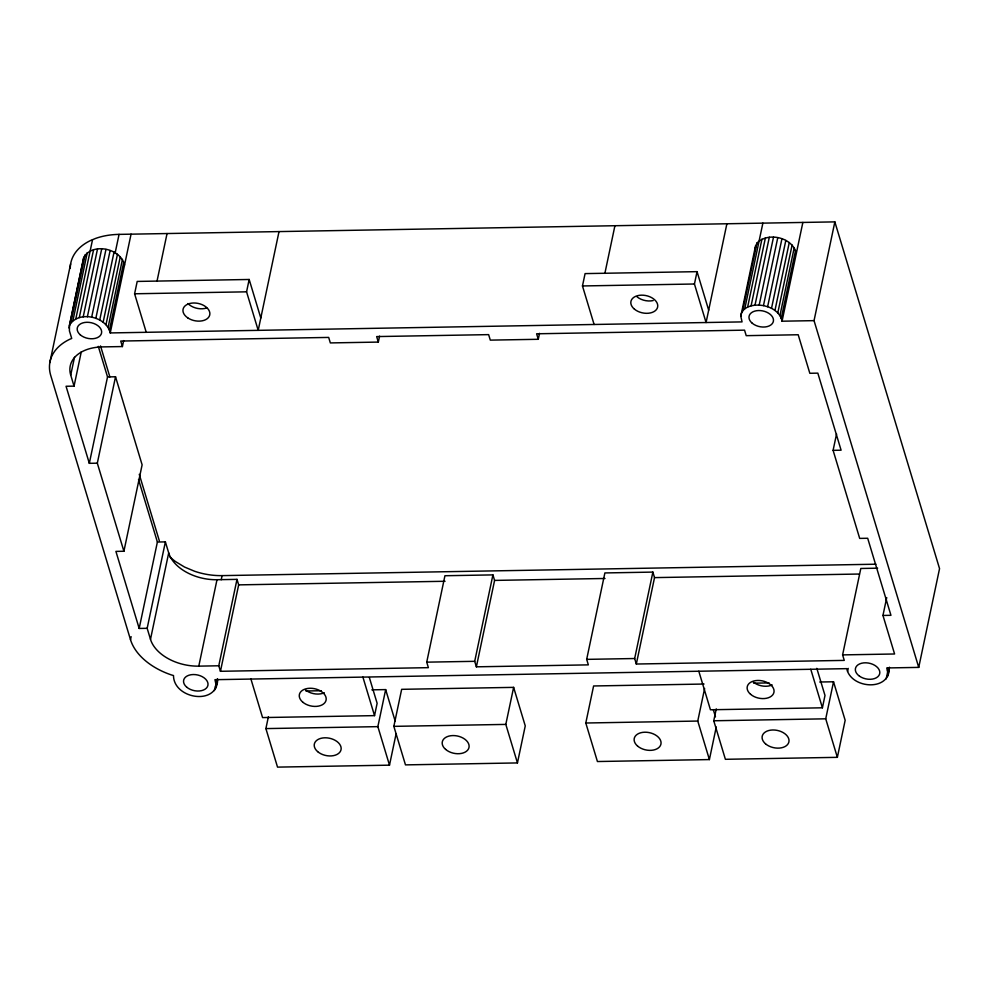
<?xml version="1.0" encoding="UTF-8"?>
<svg xmlns="http://www.w3.org/2000/svg" width="989" height="989" viewBox="0 0 989 989"><rect width="100%" height="100%" fill="white"/><g stroke="black" fill="none" stroke-linecap="round" stroke-linejoin="round"><path stroke-width="1.48" d="M217.642 679.01C218.087 706.171 173.607 699.161 173.495 675.549L171.282 674.894A62.035 40.129 11.9 0 1 130.499 639.66L50.736 375.474A62.035 40.129 11.9 0 1 69.922 339.202L71.715 338.461L69.428 330.882L69.465 325.257L83.768 257.35C92.632 242.218 120.819 248.4 124.552 265.04M83.768 257.35L68.995 328.014M215.738 688.06L217.469 679.27M69.465 325.257C78.316 310.126 106.503 316.295 110.249 332.934L742.059 321.895L740.81 316.282L741.268 313.525L742.603 310.991L756.919 243.096C768.094 231.636 792.51 237.348 796.355 253.308M755.114 248.375L756.919 243.096M216.195 685.303L214.947 679.69L846.757 668.651C850.738 688.826 890.285 691.941 889.272 667.538M49.821 362.666L70.627 263.902M70.8 322.723L85.116 254.828M72.951 320.535L87.267 252.64M75.832 318.792L92.533 239.697M79.293 317.556L93.596 249.648M877.639 568.181L860.813 568.477L842.603 654.891L844.26 660.392L636.323 664.027L654.533 577.613L652.876 572.099L604.885 572.94L586.675 659.366L588.344 664.868L476.377 666.821L494.587 580.407L492.918 574.893L444.939 575.734L426.729 662.16L428.385 667.662L220.448 671.296L218.779 665.782L198.789 666.141A41.353 26.752 11.9 0 1 150.489 639.314L147.163 628.312L139.177 628.448L115.911 551.392L123.909 551.256L97.318 463.186L89.319 463.322L66.053 386.266L74.051 386.13L70.726 375.128L74.496 357.239M83.2 316.888L97.503 248.981M87.378 316.814L101.694 248.907M74.051 386.13L81.271 351.861M91.643 317.333L105.959 249.438M95.822 318.446L110.125 250.538M99.716 320.077L114.019 252.17M115.033 253.481L119.063 234.381L834.852 221.882L939.55 568.626L918.732 667.39L886.75 667.958L887.998 673.571M103.153 322.167L117.468 254.26M105.996 324.615L120.299 256.72M108.11 327.334L122.426 259.427M109.42 330.178L123.724 262.283M110.249 332.934L131.055 234.17M89.319 463.322L107.529 376.908L98.307 346.373M97.318 463.186L115.528 376.772L107.529 376.908M70.726 375.128A41.353 26.752 11.9 0 1 102.399 346.904L122.401 346.558L123.65 340.599M146.236 332.304L134.603 293.782L137.199 281.432L249.166 279.479L260.799 318.001M157.004 281.222L167.054 233.54M123.909 551.256L142.119 464.83L115.528 376.772M130.499 639.66L131.129 636.669M139.177 628.448L157.387 542.021L138.509 479.504M147.163 628.312L165.386 541.885L157.387 542.021M150.489 639.314L168.699 552.9L165.386 541.885M279.022 231.587L258.203 330.351L246.57 291.829L249.166 279.479M198.789 666.141L216.999 579.715A41.353 26.752 11.9 0 1 168.699 552.9M221.227 579.739L222.092 575.623L875.92 564.212M218.779 665.782L237.001 579.369L216.999 579.715M215.775 682.435L216.406 679.418M214.39 690.594L215.355 686.069M220.448 671.296L238.658 584.87L237.001 579.369M396.045 734.061L389.493 765.165L277.526 767.118L265.893 728.596L268.39 716.741M122.401 346.558L120.732 341.057L328.682 337.422L330.338 342.923L378.33 342.083L379.578 336.124M250.934 679.06L262.567 717.581L374.534 715.628L377.13 703.29L369.379 677.601M389.493 765.165L377.86 726.643L385.661 689.605L371.852 689.84M393.845 726.359L401.658 689.321L513.625 687.367L525.258 725.889L517.445 762.927L405.478 764.88L393.845 726.359L505.812 724.405L517.445 762.927M378.33 342.083L376.661 336.581L488.628 334.628L490.297 340.129L538.276 339.289L539.537 333.33M476.377 666.821L474.708 661.32L492.918 574.893M594.105 324.479L582.472 285.957L585.08 273.607L697.047 271.654L708.68 310.187M505.812 724.405L513.625 687.367M604.872 273.397L614.923 225.715M716.259 726.989L709.397 759.577L597.43 761.53L585.797 723.008L593.598 685.97L704.032 684.042M726.89 223.761L706.072 322.525L694.439 284.004L697.047 271.654M636.323 664.027L634.666 658.526L652.876 572.099M740.81 316.282L755.584 245.618M742.603 310.991L744.754 308.803L762.878 223.131M744.754 308.803L747.635 307.06L761.938 239.153M747.635 307.06L751.096 305.824L765.399 237.916M751.096 305.824L755.003 305.156L769.318 237.249M755.003 305.156L759.181 305.082L773.497 237.175M759.181 305.082L763.459 305.601L777.762 237.706M918.732 667.39L814.046 320.646L782.052 321.202C780.717 313.909 774.338 308.939 767.625 306.714L781.928 238.806M771.519 308.345L785.822 240.438M774.956 310.435L789.271 242.528M777.799 312.883L792.115 244.988M779.925 315.602L794.229 247.695M781.223 318.446L795.527 250.551M709.397 759.577L697.764 721.055L704.625 688.455M782.052 321.202L802.858 222.438M819.72 682.014L833.529 681.78L845.162 720.301L837.362 757.339L725.394 759.305L713.761 720.771L716.259 708.915M814.046 320.646L834.852 221.882M886.725 597.579L882.954 615.455L890.953 615.319L867.687 538.263L859.688 538.399L833.097 450.341L836.558 433.948M698.803 671.234L710.436 709.768L822.403 707.803L824.999 695.465L816.815 668.354M837.362 757.339L825.728 718.818L833.529 681.78M847.585 671.407L848.228 668.391M887.578 670.703L888.209 667.686M886.206 678.862L887.788 671.321M887.541 676.328L889.445 667.278M134.603 293.782L246.57 291.829M582.472 285.957L694.439 284.004M833.097 450.341L841.095 450.193L817.829 373.137L809.83 373.286L798.197 334.752L746.213 335.667L744.556 330.153L536.619 333.788L538.276 339.289M238.658 584.87L445.062 581.272M494.587 580.407L605.021 578.478M654.533 577.613L859.392 574.028M426.729 662.16L474.708 661.32M586.675 659.366L634.666 658.526M842.603 654.891L894.588 653.989L882.954 615.455M305.898 690.99L321.24 690.73M753.766 683.176L769.108 682.904M265.893 728.596L377.86 726.643M585.797 723.008L697.764 721.055M713.761 720.771L825.728 718.818M763.459 305.601L767.625 306.714M810.77 669.281L822.403 707.803M713.316 709.694L715.48 716.84M385.661 689.605L395.143 720.993M362.901 677.106L374.534 715.628M100.519 345.927L109.866 376.933M139.264 474.337L159.316 540.76M70.268 268.106A62.035 40.129 11.9 0 1 90.741 240.438L95.748 238.374A62.035 40.129 11.9 0 1 119.063 234.381M222.092 575.623A53.765 34.776 11.9 0 1 194.66 571.283L184.535 567.043L175.585 561.616A53.765 34.776 11.9 0 1 169.885 556.906M206.75 307.962A13.648 8.827 11.9 0 1 187.972 303.536M653.197 300.557A13.648 8.827 11.9 0 1 637.015 296.811M772.174 684.932A13.648 8.827 11.9 0 1 753.148 681.916M324.305 692.745A13.648 8.827 11.9 0 1 305.28 689.741M859.441 676.142A12.412 8.023 11.9 0 0 879.58 674.139A12.412 8.023 11.9 0 0 863.718 662.877A12.412 8.023 11.9 0 0 859.441 676.142M752.308 323.292A12.412 8.023 11.9 0 0 772.965 322.55A12.412 8.023 11.9 0 0 758.415 310.546A12.412 8.023 11.9 0 0 752.308 323.292M186.637 687.095A12.412 8.023 11.9 0 0 207.418 686.737A12.412 8.023 11.9 0 0 193.288 674.535A12.412 8.023 11.9 0 0 186.637 687.095M80.282 334.838A12.412 8.023 11.9 0 0 101.051 334.48A12.412 8.023 11.9 0 0 86.933 322.278A12.412 8.023 11.9 0 0 80.282 334.838M302.671 702.079A13.648 8.827 11.9 0 0 325.529 701.683A13.648 8.827 11.9 0 0 309.99 688.257A13.648 8.827 11.9 0 0 302.671 702.079M750.54 694.266A13.648 8.827 11.9 0 0 773.398 693.858A13.648 8.827 11.9 0 0 757.858 680.444A13.648 8.827 11.9 0 0 750.54 694.266M634.419 309.149A13.648 8.827 11.9 0 0 657.166 308.407A13.648 8.827 11.9 0 0 641.243 295.167A13.648 8.827 11.9 0 0 634.419 309.149M187.762 317.877A13.648 8.827 11.9 0 0 209.68 315.207A13.648 8.827 11.9 0 0 191.767 303.116A13.648 8.827 11.9 0 0 187.762 317.877M317.63 751.615A13.648 8.827 11.9 0 0 340.488 751.22A13.648 8.827 11.9 0 0 324.948 737.794A13.648 8.827 11.9 0 0 317.63 751.615M445.594 749.39A13.648 8.827 11.9 0 0 468.452 748.982A13.648 8.827 11.9 0 0 452.913 735.569A13.648 8.827 11.9 0 0 445.594 749.39M637.534 746.027A13.648 8.827 11.9 0 0 660.392 745.632A13.648 8.827 11.9 0 0 644.853 732.206A13.648 8.827 11.9 0 0 637.534 746.027M765.498 743.802A13.648 8.827 11.9 0 0 788.357 743.394A13.648 8.827 11.9 0 0 772.817 729.981A13.648 8.827 11.9 0 0 765.498 743.802"/></g></svg>
